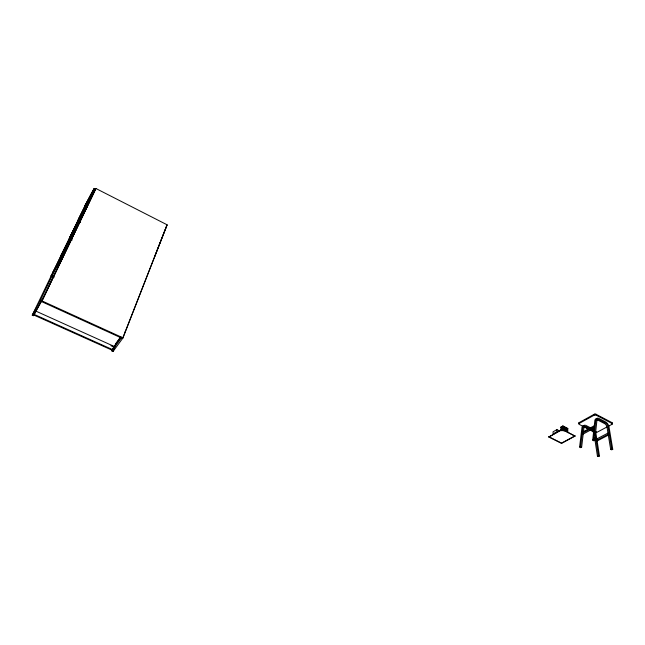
<?xml version="1.0" encoding="UTF-8"?>
<svg xmlns="http://www.w3.org/2000/svg" width="645" height="645" viewBox="0 0 645 645"><rect width="100%" height="100%" fill="white"/><g stroke="black" fill="none" stroke-linecap="round" stroke-linejoin="round"><path stroke-width="0.97" d="M548.822 437.012L562.182 429.28L575.034 436.109L561.553 443.397L548.822 437.012L562.182 429.578L575.034 436.109M594.779 440.293L596.891 420.556A3.459 2.016 57.5 0 1 598.947 419.589L605.776 423.152A3.451 2 57.7 0 1 607.969 426.305L611.734 448.96L612.75 449.307L608.944 426.514A4.878 2.822 57.7 0 0 605.849 422.072L598.786 418.379A4.886 2.838 57.5 0 0 595.883 419.734L593.731 439.584L592.707 440.116L593.755 440.825L594.779 440.293L593.731 439.584M592.707 440.116L594.875 420.282A4.878 2.838 57.5 0 1 597.778 418.928M85.938 205.513L86.18 203.417L85.511 206.36M584.096 425.756A4.805 2.854 57.8 0 0 581.992 427.321L579.605 446.993L580.645 447.695L581.637 447.17L583.193 434.021L594.327 428.046M583.419 432.102L583.967 427.595A3.41 2.016 57.8 0 1 586.031 426.619L592.795 430.11A3.402 2.008 57.9 0 1 593.9 431.126M579.605 446.993L580.597 446.469L582.967 426.788A4.813 2.854 57.8 0 1 585.878 425.426L590.715 427.893M77.884 221.412L78.134 220.098M77.561 222.936L77.819 221.59M77.392 222.436L77.134 223.775M77.456 222.251L77.714 220.929M78.384 219.542L93.13 190.525M70.152 240.795L74.473 232.297M70.2 241.625L70.595 239.916M68.878 240.988L69.297 239.287M69.37 239.102L69.773 237.465L68.934 239.956M68.854 240.166L52.672 272.9M69.563 237.86L77.336 223.404M60.372 258.669L60.944 256.629M61.025 256.42L61.63 254.315M60.501 257.524L59.92 259.556M60.582 257.291L61.581 254.469M154.502 257.008L166.781 225.548M112.875 348.429L111.883 350.928L113.06 351.452L123.01 337.859L167.12 224.807L95.92 188.501L41.659 301.634L95.92 188.501M113.06 351.452L116.011 343.97M112.681 349.461L113.665 346.962L120.954 336.94M69.346 238.311L69.716 237.57M85.761 204.231L86.124 203.522M35.83 311.092L34.233 314.421L112.77 349.719L114.084 346.389L35.83 311.092L42.981 298.143M95.395 189.17L61.388 260.104L60.033 259.459L51.003 276.133L51.447 275.205M59.582 260.395L60.807 260.975L41.369 301.497L33.5 315.744L32.25 315.179L51.584 275.06M52.035 274.133L85.97 203.723M60.122 259.177L85.277 206.9M32.25 315.179L40.095 300.917L94.154 188.542L95.525 189.235M60.67 256.307L61.114 255.428M78.561 219.171L93.122 190.581M70.265 236.392L85.059 207.295M70.136 236.699L84.987 207.488M61.388 254.815L76.658 224.766M87.301 205.102L89.075 201.579M92.017 195.838L94.589 190.759L93.348 190.122L77.94 220.469M79.037 222.332L82.229 216.051M84.471 211.649L86.325 207.932M70.66 239.73L74.304 232.563M78.037 225.226L78.376 224.629M62.218 257.339L67.515 246.954M94.154 188.542L84.979 205.642L93.783 189.308M91.84 195.83L94.613 190.694M94.944 190.098L93.759 189.348M84.011 212.197L86.946 206.787M60.993 255.541L69.055 240.714M60.517 256.533L68.572 241.714L69.894 242.359L69.483 243.117M77.029 227.088L78.569 224.258M52.527 273.101L60.533 258.427L61.823 259.185M65.443 250.502L67.257 247.172M66.064 249.373L66.991 247.68M57.026 267.869L60.332 261.838M58.518 265.345L59.453 263.636M167.12 224.807L122.55 338.488L40.095 300.917M115.374 344.156L120.107 337.641M125.098 331.957L125.565 331.328M111.883 350.928L121.349 337.948M561.053 430.908L561.037 427.006L561.771 426.587L566.624 429.36L565.883 429.772L561.037 427.304L561.771 426.893L566.624 429.36M562.19 430.271L562.166 426.369L562.908 425.958L567.761 428.433L567.802 432.335M556.949 429.618L553.063 431.795L553.063 433.883L556.949 431.715L556.949 429.618L559.207 430.771M562.617 430.296L564.238 429.393L567.479 431.045M565.617 429.635L566.624 429.062M567.761 428.433L566.753 429.006L566.77 430.812M567.019 429.143L567.761 428.731L562.908 426.256L562.166 426.668L567.019 429.143L562.166 426.369M578.92 423.346A1.064 0.564 1.3 0 1 579.049 422.66L594.351 414.195A1.088 0.589 0.5 0 1 595.891 414.187L611.976 422.62L612.024 424.297L608.582 426.127M565.238 430.538L566.89 429.618L567.173 430.965L566.673 431.239L566.673 430.634M565.512 430.675L567.165 429.755M587.958 428.885L579.113 424.329A1.064 0.564 1.3 0 1 579.065 423.523L594.384 415.066A1.088 0.581 0.6 0 1 595.924 415.057L612.016 423.491A1.088 0.572 0.2 0 1 612.024 424.297M548.822 436.713L561.545 443.099L575.026 435.81M582.298 432.247L594.255 425.781M594.142 426.869L582.169 433.327L583.193 434.021M595.037 432.529A1.064 0.556 0.9 0 0 596.536 432.529L606.856 427.046M595.932 439.39L608.001 433.069M608.203 434.319L596.117 440.632L597.125 440.97L608.348 435.125M594.634 437.955L597.447 456.16L598.455 455.652L599.463 455.991L597.125 440.97M596.851 420.024A3.459 2.016 57.5 0 1 597.939 420.137L604.76 423.7A3.451 2 57.7 0 1 606.953 426.845L610.694 449.484L611.734 448.96M599.463 455.991L598.455 456.499L597.447 456.16M612.75 449.307L611.71 449.831L610.694 449.484M33.887 315.05L112.351 350.291M110.94 345.728L113.665 346.962M42.046 300.941L123.01 337.859M52.43 276.262L54.236 277.1M70.499 239.085L72.288 239.948M78.835 221.727L80.617 222.606M580.621 447.082L581.153 447.348M93.823 189.211L95.073 189.848M561.037 427.006L565.883 429.772M567.173 430.965L566.89 429.618M593.739 440.204L594.271 440.479M588.877 429.102L585.055 427.151A3.402 2.024 57.8 0 0 583.959 427.046M589.724 429.796L594.15 432.069M592.481 428.804L592.884 429.038A4.805 2.83 57.9 0 1 594.44 430.473M591.505 430.457L591.812 430.642A3.402 2.008 58 0 1 593.731 433.021M580.597 446.469L581.637 447.17M596.931 439.737L595.924 433.424A4.805 2.83 57.9 0 0 595.351 431.892M595.029 433.593L598.455 455.652M595.891 414.187L595.924 415.057M596.504 431.666L596.536 432.529M594.351 414.195L594.384 415.066M579.049 422.66L579.065 423.523M567.495 428.594L567.495 432.658M564.238 429.393L564.246 431.005M563.206 430.9L563.174 426.393L562.44 426.805L562.456 429.514M562.908 425.958L562.932 430.763M562.061 429.731L562.045 427.03L561.303 427.441L561.319 430.142M561.771 426.587L561.787 429.594M596.23 420.395A3.459 2.016 57.5 0 1 596.415 420.226M583.346 427.417A3.402 2.024 57.8 0 1 583.523 427.256M611.976 422.62A1.08 0.572 0.2 0 1 611.984 423.426M559.255 430.384L558.03 431.368L559.255 430.384"/></g></svg>
